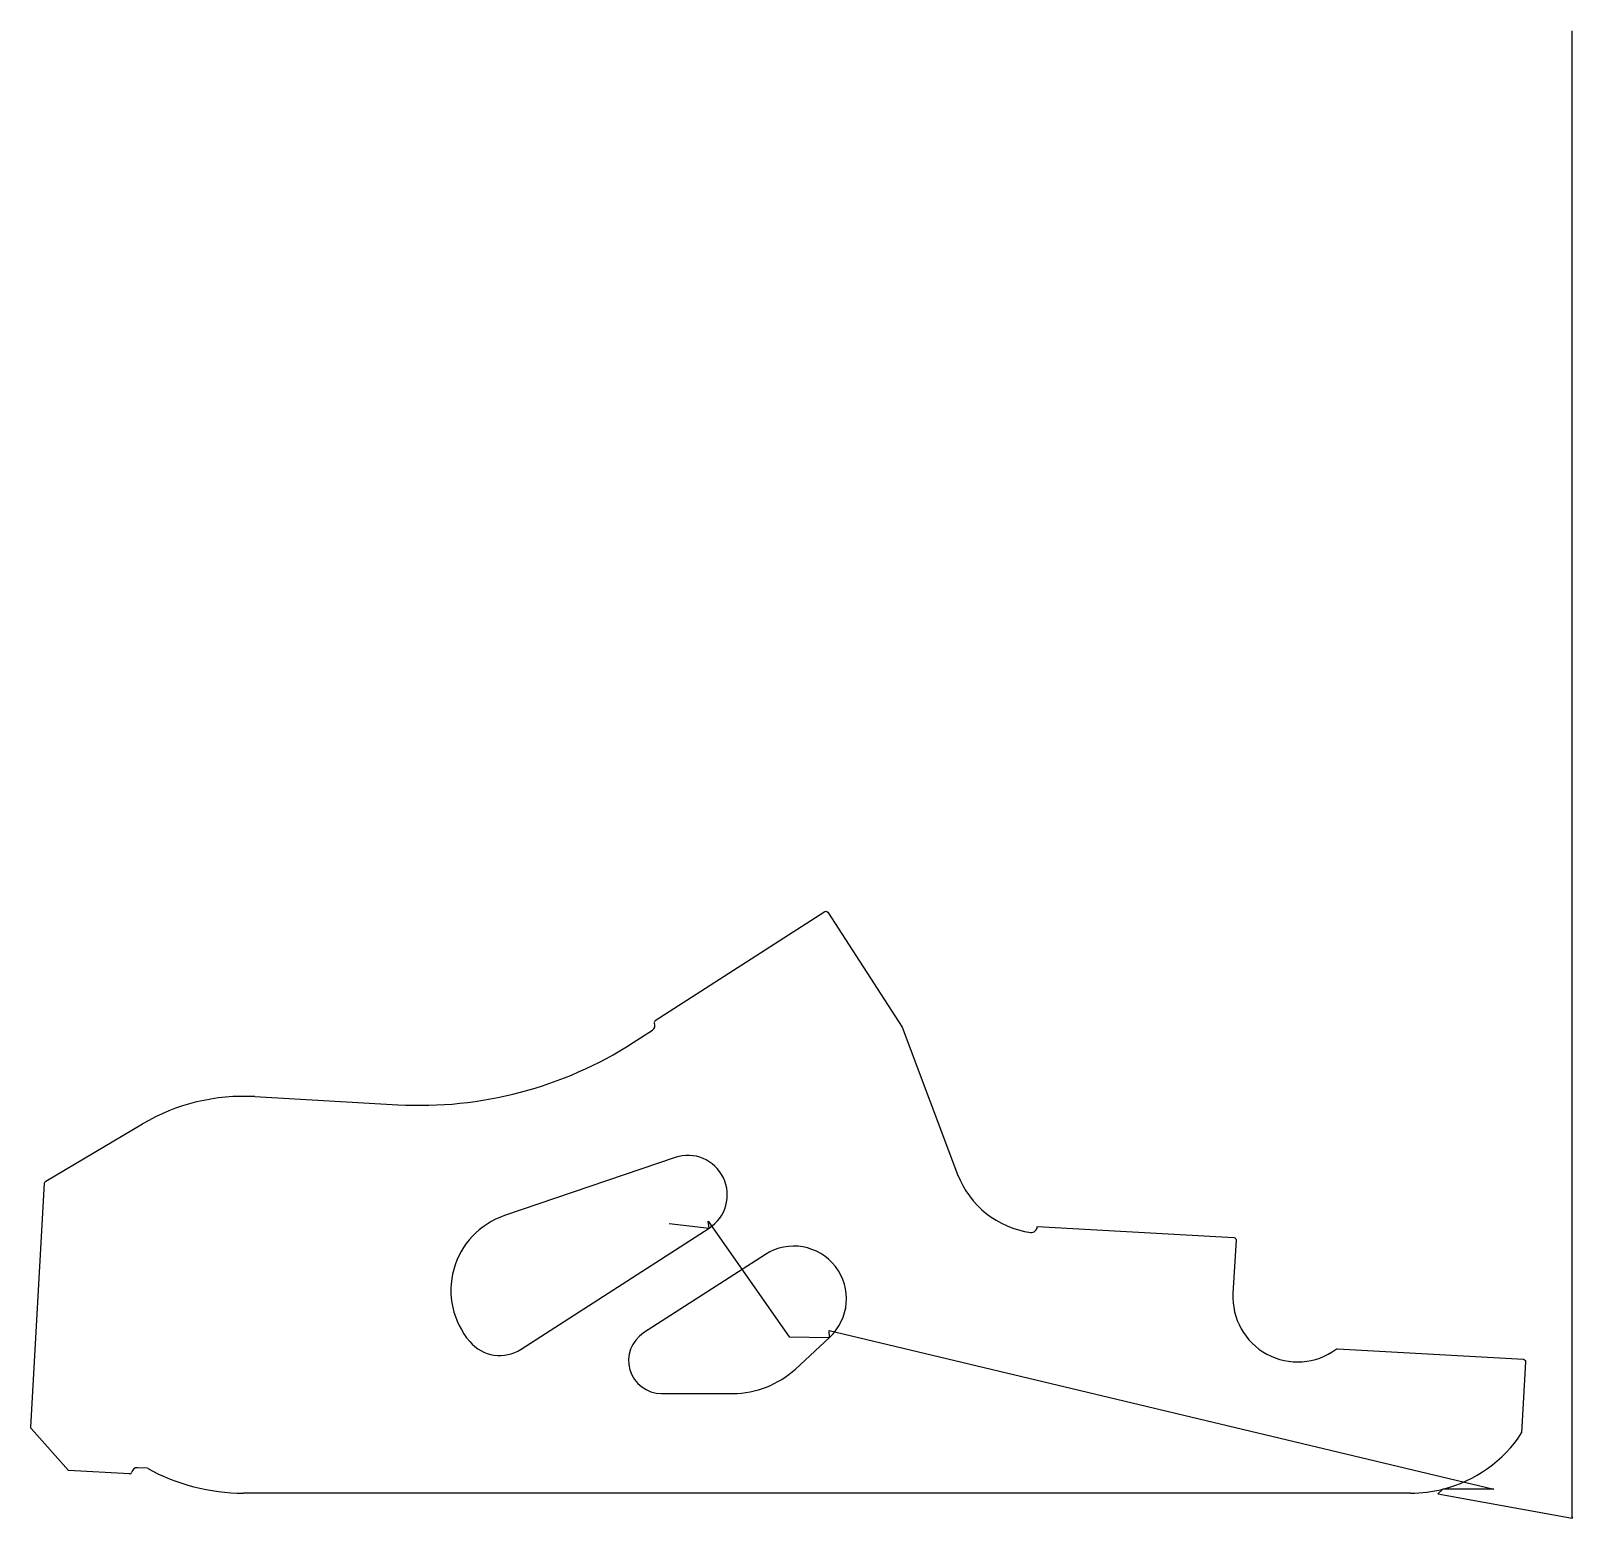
# Model space of a CAD drawing. Header units: metres. Extents: x 19 to 1190, y 0 to 1130.
import ezdxf

# ---------------------------------------------------------------- set-up
doc = ezdxf.new("R2010")
doc.units = ezdxf.units.M

msp = doc.modelspace()

# ---------------------------------------------------------------- linework, layer by layer
at = {"layer": 'TOOL_0'}
for p, q in [((1190.438, 1128.999), (1190.438, 1129.999)), ((1190.438, 0.999), (1190.438, 1128.999)), ((493.622, 378.076), (622.337, 460.944)), ((622.337, 460.944), (623.2, 461.221)), ((623.2, 461.221), (624.085, 461.029)), ((624.085, 461.029), (624.756, 460.42)), ((624.756, 460.42), (681.096, 372.909)), ((476.782, 361.288), (491.354, 370.669)), ((681.096, 372.909), (723.386, 261.222)), ((189.142, 320.261), (297.951, 314.127)), ((30.294, 255.915), (103.855, 299.468)), ((508.658, 274.039), (378.897, 229.855)), ((18.987, 69.104), (29.438, 254.508)), ((29.438, 254.508), (29.701, 255.312)), ((29.701, 255.312), (30.294, 255.915)), ((504.18, 223.996), (534.567, 220.416)), ((534.568, 220.416), (533.777, 225.645)), ((533.777, 225.645), (595.268, 137.847)), ((391.629, 128.391), (534.568, 220.416)), ((783.747, 221.641), (933.296, 213.211)), ((934.944, 211.365), (932.653, 170.731)), ((933.296, 213.211), (934.156, 212.928)), ((934.156, 212.928), (934.759, 212.252)), ((934.759, 212.252), (934.944, 211.365)), ((577.242, 200.317), (484.752, 140.772)), ((626.023, 137.29), (625.712, 142.619)), ((625.712, 142.619), (1130.866, 22.026)), ((595.268, 137.847), (626.023, 137.29)), ((600.041, 113.311), (626.023, 137.29)), ((1011.026, 128.3), (1011.568, 128.557)), ((1011.568, 128.557), (1012.162, 128.638)), ((1012.162, 128.638), (1153.435, 120.674)), ((1155.083, 118.828), (1152.033, 64.713)), ((1153.435, 120.674), (1154.295, 120.391)), ((1154.295, 120.391), (1154.898, 119.715)), ((1154.898, 119.715), (1155.083, 118.828)), ((498.285, 94.752), (552.566, 94.752)), ((19.082, 68.428), (18.987, 69.104)), ((19.429, 67.84), (19.082, 68.428)), ((47.624, 36.276), (19.429, 67.84)), ((93.945, 33.665), (47.624, 36.276)), ((107.565, 37.906), (100.133, 38.325)), ((1067.646, 19.001), (180.571, 19.001)), ((1092.218, 22.043), (1088.29, 18.544)), ((1088.29, 18.544), (1190.438, -0.001)), ((1130.866, 22.026), (1092.221, 22.044)), ((1190.438, -0.001), (1190.438, 0.999)), ((1190.438, 0.999), (1190.438, -0.001)), ((1190.438, -0.001), (1190.438, 0.999)), ((1190.438, -0.001), (1190.438, -0.001))]:
    msp.add_line(p, q, dxfattribs=at)
for centre, radius, start, end in [((489.084, 374.212), 4.208, 302.647686, 25.371435), ((494.718, 376.523), 1.901, 125.211799, 195.498299), ((314.717, 613.192), 299.535, 266.791278, 302.755615), ((180.737, 169.426), 151.069, 86.810598, 120.591961), ((518.327, 245.64), 30, 302.774701, 108.802155), ((788.214, 285.827), 69.34, 200.783897, 262.317227), ((398.237, 173.057), 60, 108.803963, 220.395278), ((779.509, 221.321), 4.25, 262.359919, 4.318057), ((598.894, 166.685), 40.001, 312.704289, 122.773095), ((981.825, 167.959), 49.25, 176.773449, 306.364289), ((498.285, 119.752), 25, 122.774059, 270), ((375.39, 153.616), 30, 220.395386, 302.772062), ((552.566, 164.752), 70, 270, 312.703977), ((1067.644, 119.75), 100.75, 284.117483, 326.888327), ((99.887, 34.125), 4.207, 86.647934, 169.387036), ((180.658, 169.752), 150.751, 240.996819, 269.966934), ((93.971, 35.566), 1.901, 269.216414, 339.486297), ((1067.647, 119.751), 100.75, 269.999431, 284.117483)]:
    msp.add_arc(centre, radius, start, end, dxfattribs=at)

doc.saveas('drawing.dxf')
